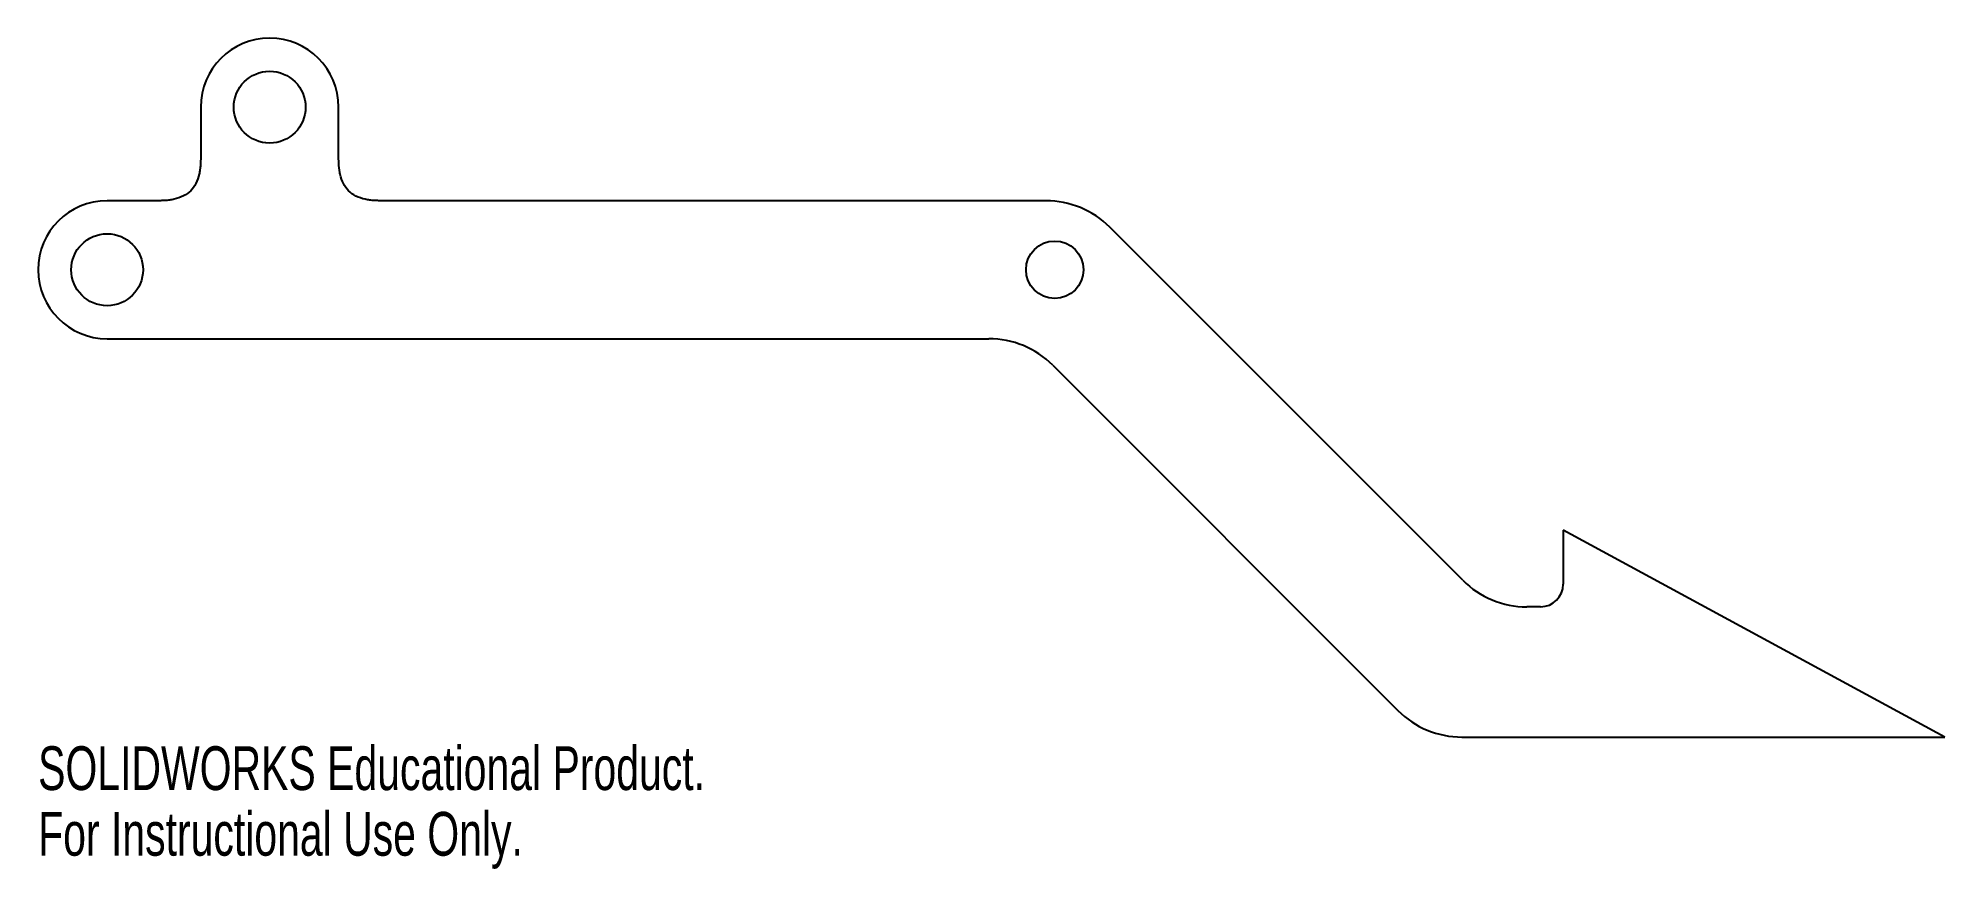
# Model space of a CAD drawing. Header units: millimetres. Extents: x -66 to 145, y -22 to 70.
import ezdxf

# ---------------------------------------------------------------- set-up
doc = ezdxf.new("R2010")
doc.units = ezdxf.units.MM
doc.styles.add('SLDTEXTSTYLE0', font='TXT', dxfattribs={"width": 0.7})

msp = doc.modelspace()

# ---------------------------------------------------------------- linework, layer by layer
at = {"color": 7, "linetype": 'Continuous', "lineweight": 25}
for p, q in [((-47.58, 62.5), (-47.58, 57.16)), ((-32.34, 57.16), (-32.34, 62.5)), ((-52.58, 52.16), (-57.92, 52.16)), ((45.8, 52.16), (-27.34, 52.16)), ((91.87, 10.24), (52.87, 49.23)), ((-57.92, 36.92), (39.49, 36.92)), ((46.56, 33.99), (84.7, -4.15)), ((102.96, 15.78), (102.96, 9.81)), ((145.13, -7.08), (102.96, 15.78)), ((100.46, 7.31), (98.94, 7.31)), ((91.77, -7.08), (145.13, -7.08))]:
    msp.add_line(p, q, dxfattribs=at)
for centre, radius in [((-39.96, 62.5), 3.97), ((-57.92, 44.54), 3.97), ((46.78, 44.54), 3.17)]:
    msp.add_circle(centre, radius, dxfattribs=at)
for centre, radius, start, end in [((-39.96, 62.5), 7.62, 0, 180), ((-57.92, 44.54), 7.62, 90, 270), ((45.8, 42.16), 10, 45, 90), ((39.49, 26.92), 10, 45, 90), ((98.94, 17.31), 10, 225, 270), ((100.46, 9.81), 2.5, 270, 0), ((91.77, 2.92), 10, 225, 270)]:
    msp.add_arc(centre, radius, start, end, dxfattribs=at)
for points in [[(-47.58, 57.16), (-47.58, 56.96), (-47.58, 56.62), (-47.6, 56.09), (-47.65, 55.6), (-47.77, 54.9), (-48.04, 54.08), (-48.64, 53.22), (-49.49, 52.63), (-50.31, 52.36), (-51.01, 52.23), (-51.51, 52.18), (-52.03, 52.17), (-52.38, 52.16), (-52.58, 52.16)], [(-27.34, 52.16), (-27.54, 52.16), (-27.89, 52.17), (-28.41, 52.18), (-28.9, 52.23), (-29.6, 52.35), (-30.43, 52.62), (-31.28, 53.22), (-31.88, 54.07), (-32.15, 54.89), (-32.27, 55.59), (-32.32, 56.09), (-32.34, 56.62), (-32.34, 56.96), (-32.34, 57.16)]]:
    msp.add_open_spline(points, degree=3, knots=[0, 0, 0, 0, 0.071771, 0.124848, 0.189697, 0.2496, 0.381615, 0.499354, 0.617306, 0.749514, 0.809477, 0.874375, 0.927789, 1, 1, 1, 1], dxfattribs=at)

# ---------------------------------------------------------------- texts
at = {"color": 7, "linetype": 'Continuous', "char_height": 4.8336, "attachment_point": 1, "style": 'SLDTEXTSTYLE0'}
for s, insert in [('SOLIDWORKS Educational Product.', (-65.54, -8.1)), ('For Instructional Use Only.', (-65.54, -15.35))]:
    msp.add_mtext(s, dxfattribs=dict(at, insert=insert))

doc.saveas('drawing.dxf')
